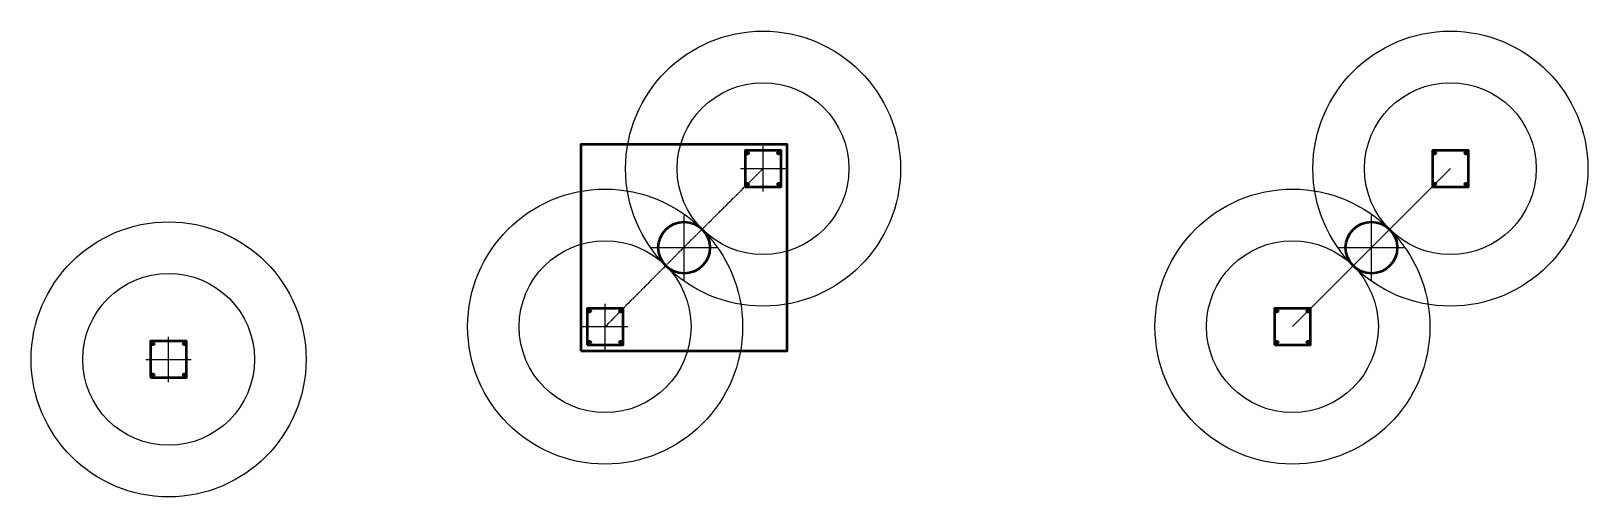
# Model space of a CAD drawing. Header units: millimetres. Extents: x -3800 to 5260, y -1450 to 1260.
import ezdxf

# ---------------------------------------------------------------- set-up
doc = ezdxf.new("R2010")
doc.units = ezdxf.units.MM
doc.linetypes.add('AM_ISO08W050', pattern=[18, 12, -1.5, 3, -1.5])
doc.linetypes.add('Amconstr', pattern=[9999, 9999, 0])
for name, color, linetype, lineweight in [('AM_0', 7, 'Continuous', 50), ('AM_4', 3, 'Continuous', 25), ('AM_7', 4, 'AM_ISO08W050', 25), ('AM_CL', 1, 'Amconstr', 25)]:
    doc.layers.add(name, color=color, linetype=linetype, lineweight=lineweight)

msp = doc.modelspace()

# ---------------------------------------------------------------- linework, layer by layer
at = {"layer": 'AM_0'}
for points in [[(-600, -600), (600, -600), (600, 600), (-600, 600)], [(354.6, 354.6), (564.6, 354.6), (564.6, 564.6), (354.6, 564.6)], [(4354.6, 354.6), (4564.6, 354.6), (4564.6, 564.6), (4354.6, 564.6)], [(-564.6, -564.6), (-354.6, -564.6), (-354.6, -354.6), (-564.6, -354.6)], [(3435.4, -564.6), (3645.4, -564.6), (3645.4, -354.6), (3435.4, -354.6)], [(-3105, -755), (-2895, -755), (-2895, -545), (-3105, -545)]]:
    msp.add_lwpolyline(points, close=True, dxfattribs=at)
for centre, radius in [((369.6, 549.6), 6), ((549.6, 549.6), 6), ((4369.6, 549.6), 6), ((4549.6, 549.6), 6), ((369.6, 369.6), 6), ((549.6, 369.6), 6), ((4369.6, 369.6), 6), ((4549.6, 369.6), 6), ((0, 0), 150), ((4000, 0), 150), ((-549.6, -369.6), 6), ((-369.6, -369.6), 6), ((3450.4, -369.6), 6), ((3630.4, -369.6), 6), ((-3090, -560), 6), ((-2910, -560), 6), ((-549.6, -549.6), 6), ((-369.6, -549.6), 6), ((3450.4, -549.6), 6), ((3630.4, -549.6), 6), ((-3090, -740), 6), ((-2910, -740), 6)]:
    msp.add_circle(centre, radius, dxfattribs=at)
at = {"layer": 'AM_4'}
for centre, radius in [((459.6, 459.6), 800), ((4459.6, 459.6), 800), ((459.6, 459.6), 500), ((4459.6, 459.6), 500), ((-459.6, -459.6), 800), ((3540.4, -459.6), 800), ((-3000, -650), 800), ((-459.6, -459.6), 500), ((3540.4, -459.6), 500), ((-3000, -650), 500)]:
    msp.add_circle(centre, radius, dxfattribs=at)
at = {"layer": 'AM_7'}
for p, q in [((459.6, 327.3), (459.6, 591.9)), ((-3, 0), (459.6, 459.6)), ((327.3, 459.6), (591.9, 459.6)), ((0, -189.6), (0, 189.6)), ((4000, -189.6), (4000, 189.6)), ((0, 3), (-459.6, -459.6)), ((-189.6, 0), (189.6, 0)), ((3810.4, 0), (4189.6, 0)), ((-459.6, -591.9), (-459.6, -327.3)), ((-3000, -782.3), (-3000, -517.7)), ((-591.9, -459.6), (-327.3, -459.6)), ((-3132.3, -650), (-2867.7, -650))]:
    msp.add_line(p, q, dxfattribs=at)
at = {"layer": 'AM_CL'}
for q in [(4459.6, 459.6), (3540.4, -459.6)]:
    msp.add_line((4000, 0), q, dxfattribs=at)

doc.saveas('drawing.dxf')
